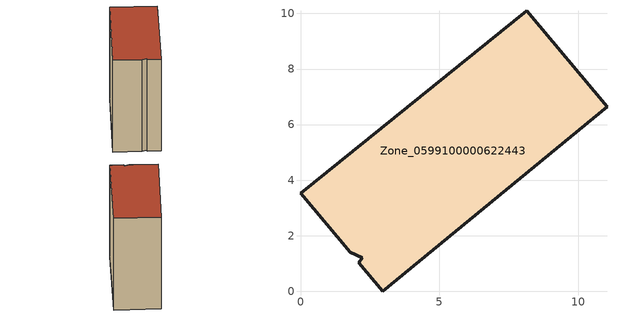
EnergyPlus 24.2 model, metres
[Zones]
Zone_0599100000622443
 floor ground (C_G): 2.97,0 2.1,1.02 2.23,1.2 1.78,1.4 0,3.52 8.15,10.1 11.04,6.65 z0
 wall outside (C_F): 2.97,0 11.04,6.65 8.15,10.1 0,3.52 1.78,1.4 2.23,1.2 2.1,1.02 2.97,0 z0:9.87
 roof outside (C_R): 2.1,1.02 2.97,0 11.04,6.65 8.15,10.1 0,3.52 1.78,1.4 2.23,1.2 z9.87
[BUILDING]
Pand.0599100000622443: North Axis=0; Terrain=City; Loads Convergence Tolerance Value=0.04; Temperature Convergence Tolerance Value=0.4; Solar Distribution=FullExterior; Maximum Number of Warmup Days=25; Minimum Number of Warmup Days=1
[Site:Location]
Rotterdam.The.Hague.AP_ZH_NLD Design_Conditions: Latitude=51.96; Longitude=4.45; Time Zone=1; Elevation=-4.5
[SITE:GROUNDTEMPERATURE:BUILDINGSURFACE]
18, 18, 18, 18, 18, 18, 18, 18, 18, 18, 18, 18
[MATERIAL] Thermal Absorptance=0.9; Solar Absorptance=0.7; Visible Absorptance=0.7
Name | Roughness | Thickness | Conductivity | Density | Specific Heat
G.TI.1946 | MediumSmooth | 0.15 | 1 | 540 | 1210
F.TI.1946 | Rough | 0.3 | 0.857143 | 1920 | 840
R.TI.1946 | MediumRough | 0.2 | 0.1 | 1500 | 1000
[CONSTRUCTION]
C_G: G.TI.1946
C_F: F.TI.1946
C_R: R.TI.1946
[ZONE]
Zone_0599100000622443: Type=1; Multiplier=1; Ceiling Height=Autocalculate; Volume=Autocalculate; Floor Area=autocalculate; Part of Total Floor Area=Yes
[ZONEINFILTRATION:DESIGNFLOWRATE]
Infil_Zone_0599100000622443: Zone or ZoneList or Space or SpaceList=Zone_0599100000622443; Schedule=AlwaysOn; Design Flow Rate Calculation Method=Flow/Area; Flow Rate per Floor Area=0.003; Constant Term Coefficient=1; Temperature Term Coefficient=0; Velocity Term Coefficient=0; Velocity Squared Term Coefficient=0
[HVACTEMPLATE:ZONE:IDEALLOADSAIRSYSTEM]
Zone_0599100000622443: Maximum Heating Supply Air Temperature=50; Minimum Cooling Supply Air Temperature=13; Maximum Heating Supply Air Humidity Ratio=0.0156; Minimum Cooling Supply Air Humidity Ratio=0.0077; Heating Limit=NoLimit; Cooling Limit=NoLimit; Dehumidification Control Type=ConstantSensibleHeatRatio; Cooling Sensible Heat Ratio=0.7; Dehumidification Setpoint=60; Humidification Control Type=None; Humidification Setpoint=30; Outdoor Air Method=None; Outdoor Air Flow Rate per Person=0.00944; Outdoor Air Flow Rate per Zone Floor Area=0; Outdoor Air Flow Rate per Zone=0; Demand Controlled Ventilation Type=None; Outdoor Air Economizer Type=NoEconomizer; Heat Recovery Type=None; Sensible Heat Recovery Effectiveness=0.7; Latent Heat Recovery Effectiveness=0.65
[ZONECONTROL:THERMOSTAT]
ThermostatControl_Zone_0599100000622443: Zone or ZoneList=Zone_0599100000622443; Control Type Schedule=DualSetpointControlType; Control 1=Thermostat_Zone_0599100000622443; Temperature Difference Between Cutout And Setpoint=0
[THERMOSTATSETPOINT:DUALSETPOINT]
Thermostat_Zone_0599100000622443: Heating Setpoint Temperature Schedule=HeatingSetpoint_Zone_0599100000622443; Cooling Setpoint Temperature Schedule=CoolingSetpoint_Zone_0599100000622443
[SCHEDULE:COMPACT]
HeatingSetpoint_Zone_0599100000622443: Through: 12/31, For: AllDays, Until: 24:00, 21
CoolingSetpoint_Zone_0599100000622443: Through: 12/31, For: AllDays, Until: 24:00, 24
DualSetpointControlType: Through: 12/31, For: AllDays, Until: 24:00, 4
AlwaysOn: Through: 12/31, For: AllDays, Until: 24:00, 1
